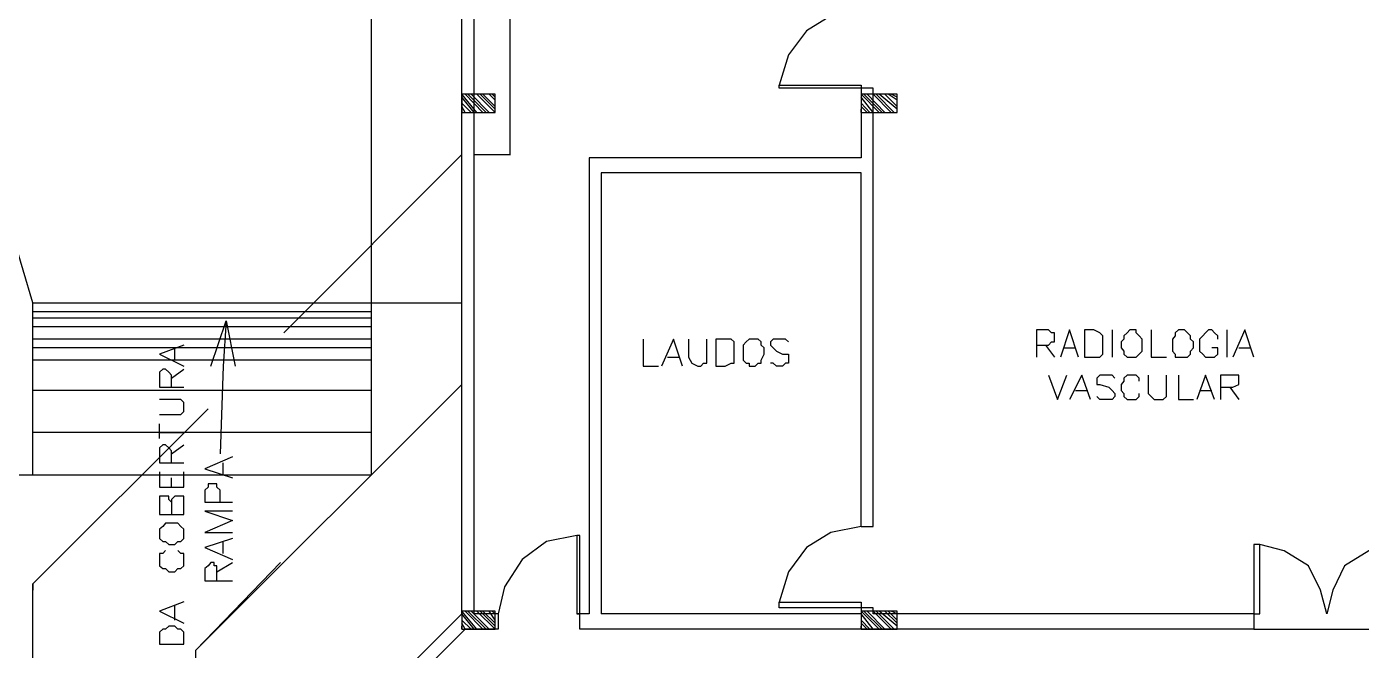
# Model space of a CAD drawing. Header units: millimetres. Extents: x -369 to -70, y -1414 to -1185.
# Drawn here: x -270.41 to -255.47, y -1296.59 to -1289.6 of the extents above; entities that cross this region are included whole.
import ezdxf

# ---------------------------------------------------------------- set-up
doc = ezdxf.new("R2010")
doc.units = ezdxf.units.MM
doc.header["$MEASUREMENT"] = 0
for name, color, linetype in [('10', 10, 'Continuous'), ('12', 12, 'Continuous'), ('2', 2, 'Continuous'), ('50', 50, 'Continuous'), ('6', 6, 'Continuous'), ('8', 8, 'Continuous')]:
    doc.layers.add(name, color=color, linetype=linetype)

msp = doc.modelspace()

# ---------------------------------------------------------------- linework, layer by layer
at = {"layer": '10'}
for points in [[(-265.539, -1296.179), (-265.539, -1288.058)], [(-265.403, -1292.118), (-265.403, -1288.194)], [(-260.935, -1295.199), (-260.935, -1290.292), (-261.071, -1290.292), (-261.071, -1291.071)], [(-261.071, -1291.071), (-264.116, -1291.071), (-264.116, -1296.179)], [(-261.071, -1291.239), (-263.98, -1291.239), (-263.98, -1291.239), (-263.98, -1296.179)], [(-261.071, -1295.199), (-261.071, -1291.239)], [(-265.403, -1296.179), (-265.403, -1292.118)], [(-266.554, -1294.624), (-270.342, -1294.624), (-270.342, -1294.624), (-270.342, -1292.694), (-265.539, -1292.694)], [(-266.554, -1292.694), (-266.554, -1294.624)], [(-266.554, -1292.798), (-270.342, -1292.798)], [(-266.554, -1292.866), (-270.342, -1292.866)], [(-266.554, -1292.965), (-270.342, -1292.965)], [(-266.554, -1293.101), (-270.342, -1293.101)], [(-266.554, -1293.201), (-270.342, -1293.201)], [(-266.554, -1293.337), (-270.342, -1293.337)], [(-266.554, -1293.677), (-270.342, -1293.677)], [(-266.554, -1294.148), (-270.342, -1294.148)], [(-270.342, -1294.624), (-272.272, -1294.624)], [(-261.071, -1295.199), (-260.935, -1295.199)], [(-270.342, -1295.843), (-270.342, -1295.911)], [(-265.539, -1296.179), (-266.689, -1297.33)], [(-265.131, -1296.179), (-265.403, -1296.179)], [(-265.131, -1296.179), (-265.131, -1296.35)], [(-264.116, -1296.179), (-264.252, -1296.179)], [(-264.22, -1296.35), (-264.22, -1296.179)], [(-260.935, -1296.111), (-261.071, -1296.111), (-261.071, -1296.179), (-263.98, -1296.179)], [(-260.935, -1296.179), (-260.935, -1296.111)], [(-256.675, -1296.179), (-260.935, -1296.179)], [(-256.675, -1296.179), (-256.675, -1296.35)], [(-265.503, -1296.35), (-266.554, -1297.397)], [(-265.131, -1296.35), (-265.503, -1296.35)], [(-256.675, -1296.35), (-264.22, -1296.35)]]:
    msp.add_lwpolyline(points, dxfattribs=at)
at = {"layer": '12'}
for points in [[(-265.371, -1290.564), (-265.539, -1290.36)], [(-265.167, -1290.564), (-265.167, -1290.36), (-265.539, -1290.36), (-265.539, -1290.564), (-265.167, -1290.564)], [(-265.303, -1290.564), (-265.503, -1290.36)], [(-265.267, -1290.564), (-265.471, -1290.36)], [(-265.235, -1290.564), (-265.435, -1290.36)], [(-265.167, -1290.564), (-265.371, -1290.36)], [(-265.167, -1290.528), (-265.335, -1290.36)], [(-265.167, -1290.496), (-265.303, -1290.36)], [(-265.167, -1290.428), (-265.235, -1290.36)], [(-265.167, -1290.392), (-265.199, -1290.36)], [(-260.867, -1290.564), (-261.071, -1290.36)], [(-260.667, -1290.564), (-260.667, -1290.36), (-261.071, -1290.36), (-261.071, -1290.564), (-260.667, -1290.564)], [(-260.835, -1290.564), (-261.039, -1290.36)], [(-260.803, -1290.564), (-261.003, -1290.36)], [(-260.735, -1290.564), (-260.935, -1290.36)], [(-260.699, -1290.564), (-260.903, -1290.36)], [(-260.667, -1290.528), (-260.867, -1290.36)], [(-260.667, -1290.496), (-260.803, -1290.36)], [(-260.667, -1290.428), (-260.767, -1290.36)], [(-260.667, -1290.392), (-260.735, -1290.36)], [(-265.403, -1290.564), (-265.539, -1290.392)], [(-265.435, -1290.564), (-265.539, -1290.46)], [(-265.503, -1290.564), (-265.539, -1290.496)], [(-265.539, -1290.564), (-265.539, -1290.528)], [(-260.935, -1290.564), (-261.071, -1290.392)], [(-260.971, -1290.564), (-261.071, -1290.46)], [(-261.003, -1290.564), (-261.071, -1290.496)], [(-261.071, -1290.564), (-261.071, -1290.528)], [(-265.371, -1296.35), (-265.539, -1296.147)], [(-265.167, -1296.35), (-265.167, -1296.147), (-265.539, -1296.147), (-265.539, -1296.35), (-265.167, -1296.35)], [(-265.403, -1296.35), (-265.539, -1296.179)], [(-265.303, -1296.35), (-265.503, -1296.147)], [(-265.267, -1296.35), (-265.471, -1296.147)], [(-265.235, -1296.35), (-265.435, -1296.147)], [(-265.167, -1296.35), (-265.371, -1296.147)], [(-265.167, -1296.314), (-265.335, -1296.147)], [(-265.167, -1296.282), (-265.303, -1296.147)], [(-265.167, -1296.247), (-265.235, -1296.147)], [(-265.167, -1296.179), (-265.199, -1296.147)], [(-260.867, -1296.35), (-261.071, -1296.147)], [(-260.667, -1296.35), (-260.667, -1296.147), (-261.071, -1296.147), (-261.071, -1296.35), (-260.667, -1296.35)], [(-260.935, -1296.35), (-261.071, -1296.179)], [(-260.835, -1296.35), (-261.039, -1296.147)], [(-260.803, -1296.35), (-261.003, -1296.147)], [(-260.735, -1296.35), (-260.935, -1296.147)], [(-260.699, -1296.35), (-260.903, -1296.147)], [(-260.667, -1296.314), (-260.867, -1296.147)], [(-260.667, -1296.282), (-260.803, -1296.147)], [(-260.667, -1296.247), (-260.767, -1296.147)], [(-260.667, -1296.179), (-260.735, -1296.147)], [(-265.435, -1296.35), (-265.539, -1296.247)], [(-265.503, -1296.35), (-265.539, -1296.282)], [(-265.539, -1296.35), (-265.539, -1296.314)], [(-260.971, -1296.35), (-261.071, -1296.247)], [(-261.003, -1296.35), (-261.071, -1296.282)], [(-261.071, -1296.35), (-261.071, -1296.314)]]:
    msp.add_lwpolyline(points, dxfattribs=at)
at = {"layer": '2'}
for points in [[(-270.342, -1292.694), (-270.886, -1290.867), (-271.561, -1289.073), (-272.408, -1287.347), (-273.423, -1285.692), (-274.538, -1284.134)], [(-266.554, -1285.284), (-266.554, -1292.694)], [(-261.071, -1289.413), (-261.41, -1289.481), (-261.682, -1289.649), (-261.882, -1289.92), (-261.986, -1290.26)], [(-267.533, -1293.033), (-265.539, -1291.035)], [(-267.533, -1293.033), (-265.539, -1291.035)], [(-265.539, -1302.065), (-268.516, -1299.088), (-268.516, -1296.586), (-265.539, -1293.609)], [(-265.539, -1302.065), (-268.516, -1299.088), (-268.516, -1296.586), (-265.539, -1293.609)], [(-266.554, -1294.624), (-265.539, -1293.609)], [(-268.38, -1301.829), (-270.342, -1299.867), (-270.342, -1295.843), (-268.38, -1293.881)], [(-268.38, -1301.829), (-270.342, -1299.867), (-270.342, -1295.843), (-268.38, -1293.881)], [(-264.252, -1295.299), (-264.591, -1295.367), (-264.863, -1295.571), (-265.063, -1295.875), (-265.131, -1296.179)], [(-261.071, -1295.199), (-261.41, -1295.267), (-261.682, -1295.435), (-261.882, -1295.707), (-261.986, -1296.047)], [(-255.859, -1296.179), (-255.927, -1295.911), (-256.063, -1295.639), (-256.335, -1295.471), (-256.607, -1295.403)], [(-255.116, -1295.403), (-255.388, -1295.471), (-255.659, -1295.639), (-255.791, -1295.911), (-255.859, -1296.179)], [(-267.569, -1300.071), (-268.516, -1299.088), (-268.516, -1296.586), (-267.569, -1295.603)], [(-256.675, -1296.35), (-255.048, -1296.35)]]:
    msp.add_lwpolyline(points, dxfattribs=at)
at = {"layer": '50'}
for points in [[(-268.348, -1293.405), (-268.176, -1292.898), (-268.076, -1293.405)], [(-268.176, -1292.898), (-268.212, -1293.405), (-268.244, -1294.388)], [(-259.108, -1293.169), (-258.972, -1293.169), (-258.94, -1293.133), (-258.905, -1293.133), (-258.905, -1293.101), (-258.905, -1293.065), (-258.905, -1293.033), (-258.94, -1293.033), (-258.972, -1292.997), (-259.108, -1292.997), (-259.108, -1292.997), (-259.108, -1293.305)], [(-258.637, -1293.305), (-258.737, -1292.997), (-258.737, -1292.997), (-258.837, -1293.305)], [(-258.569, -1292.997), (-258.569, -1293.305), (-258.569, -1293.305), (-258.465, -1293.305), (-258.397, -1293.305), (-258.365, -1293.269), (-258.365, -1293.237), (-258.365, -1293.201), (-258.365, -1293.133), (-258.365, -1293.101), (-258.365, -1293.065), (-258.397, -1293.033), (-258.465, -1292.997), (-258.569, -1292.997)], [(-258.261, -1292.997), (-258.261, -1293.305)], [(-258.061, -1292.997), (-258.093, -1293.033), (-258.129, -1293.065), (-258.129, -1293.101), (-258.161, -1293.133), (-258.161, -1293.201), (-258.129, -1293.237), (-258.129, -1293.269), (-258.093, -1293.305), (-258.061, -1293.305), (-257.993, -1293.305), (-257.957, -1293.269), (-257.925, -1293.237), (-257.925, -1293.201), (-257.925, -1293.133), (-257.925, -1293.101), (-257.957, -1293.065), (-257.993, -1293.033), (-257.993, -1292.997), (-258.061, -1292.997)], [(-257.822, -1292.997), (-257.822, -1293.305), (-257.654, -1293.305)], [(-257.518, -1292.997), (-257.554, -1293.033), (-257.554, -1293.065), (-257.586, -1293.101), (-257.586, -1293.133), (-257.586, -1293.201), (-257.586, -1293.237), (-257.554, -1293.269), (-257.554, -1293.305), (-257.518, -1293.305), (-257.45, -1293.305), (-257.418, -1293.305), (-257.382, -1293.269), (-257.382, -1293.237), (-257.35, -1293.201), (-257.35, -1293.133), (-257.382, -1293.101), (-257.382, -1293.065), (-257.418, -1293.033), (-257.45, -1292.997), (-257.518, -1292.997)], [(-257.078, -1293.101), (-257.078, -1293.065), (-257.114, -1293.033), (-257.146, -1292.997), (-257.182, -1292.997), (-257.214, -1293.033), (-257.246, -1293.065), (-257.282, -1293.101), (-257.282, -1293.133), (-257.282, -1293.201), (-257.282, -1293.237), (-257.246, -1293.269), (-257.214, -1293.305), (-257.182, -1293.305), (-257.146, -1293.305), (-257.114, -1293.305), (-257.078, -1293.269), (-257.078, -1293.237), (-257.078, -1293.201), (-257.078, -1293.201), (-257.146, -1293.201)], [(-256.978, -1292.997), (-256.978, -1293.305)], [(-256.675, -1293.305), (-256.774, -1292.997), (-256.774, -1292.997), (-256.91, -1293.305)], [(-268.652, -1293.169), (-268.923, -1293.269), (-268.923, -1293.269), (-268.652, -1293.405)], [(-268.752, -1293.337), (-268.752, -1293.201)], [(-263.508, -1293.101), (-263.508, -1293.405), (-263.34, -1293.405)], [(-263.069, -1293.405), (-263.169, -1293.101), (-263.169, -1293.101), (-263.305, -1293.405)], [(-263.001, -1293.101), (-263.001, -1293.305), (-262.965, -1293.373), (-262.897, -1293.405), (-262.865, -1293.405), (-262.833, -1293.373), (-262.797, -1293.373), (-262.797, -1293.305), (-262.797, -1293.101)], [(-262.697, -1293.101), (-262.697, -1293.405), (-262.697, -1293.405), (-262.593, -1293.405), (-262.525, -1293.373), (-262.493, -1293.373), (-262.493, -1293.337), (-262.493, -1293.269), (-262.493, -1293.201), (-262.493, -1293.169), (-262.493, -1293.133), (-262.525, -1293.101), (-262.593, -1293.101), (-262.697, -1293.101)], [(-262.325, -1293.101), (-262.325, -1293.101), (-262.357, -1293.133), (-262.389, -1293.169), (-262.389, -1293.201), (-262.389, -1293.269), (-262.389, -1293.337), (-262.357, -1293.373), (-262.325, -1293.373), (-262.325, -1293.405), (-262.257, -1293.405), (-262.222, -1293.373), (-262.19, -1293.373), (-262.19, -1293.337), (-262.154, -1293.269), (-262.154, -1293.201), (-262.19, -1293.169), (-262.19, -1293.133), (-262.222, -1293.101), (-262.257, -1293.101), (-262.325, -1293.101)], [(-261.882, -1293.133), (-261.918, -1293.101), (-261.95, -1293.101), (-262.018, -1293.101), (-262.054, -1293.101), (-262.086, -1293.133), (-262.086, -1293.169), (-262.054, -1293.201), (-262.018, -1293.237), (-261.95, -1293.269), (-261.918, -1293.269), (-261.882, -1293.269), (-261.882, -1293.305), (-261.882, -1293.373), (-261.918, -1293.373), (-261.95, -1293.405), (-262.018, -1293.405), (-262.054, -1293.373), (-262.086, -1293.373)], [(-259.008, -1293.169), (-258.905, -1293.305)], [(-258.805, -1293.201), (-258.669, -1293.201)], [(-256.842, -1293.201), (-256.707, -1293.201)], [(-263.237, -1293.305), (-263.101, -1293.305)], [(-268.788, -1293.641), (-268.788, -1293.505), (-268.82, -1293.473), (-268.855, -1293.437), (-268.887, -1293.437), (-268.923, -1293.473), (-268.923, -1293.505), (-268.923, -1293.641), (-268.923, -1293.641), (-268.652, -1293.641)], [(-268.788, -1293.541), (-268.652, -1293.437)], [(-258.972, -1293.505), (-258.873, -1293.777), (-258.873, -1293.777), (-258.769, -1293.505)], [(-258.501, -1293.777), (-258.601, -1293.505), (-258.601, -1293.505), (-258.737, -1293.777)], [(-258.229, -1293.541), (-258.261, -1293.505), (-258.297, -1293.505), (-258.365, -1293.505), (-258.397, -1293.505), (-258.433, -1293.541), (-258.433, -1293.573), (-258.433, -1293.609), (-258.397, -1293.609), (-258.297, -1293.641), (-258.261, -1293.677), (-258.229, -1293.709), (-258.229, -1293.745), (-258.261, -1293.777), (-258.297, -1293.777), (-258.365, -1293.777), (-258.397, -1293.777), (-258.433, -1293.745)], [(-257.957, -1293.573), (-257.957, -1293.541), (-257.993, -1293.505), (-258.025, -1293.505), (-258.061, -1293.505), (-258.093, -1293.505), (-258.129, -1293.541), (-258.129, -1293.573), (-258.161, -1293.609), (-258.161, -1293.677), (-258.129, -1293.709), (-258.129, -1293.745), (-258.093, -1293.777), (-258.061, -1293.777), (-258.025, -1293.777), (-257.993, -1293.777), (-257.957, -1293.745), (-257.957, -1293.709)], [(-257.857, -1293.505), (-257.857, -1293.709), (-257.822, -1293.745), (-257.79, -1293.777), (-257.754, -1293.777), (-257.722, -1293.777), (-257.69, -1293.777), (-257.654, -1293.745), (-257.654, -1293.709), (-257.654, -1293.505)], [(-257.518, -1293.505), (-257.518, -1293.777), (-257.35, -1293.777)], [(-257.114, -1293.777), (-257.214, -1293.505), (-257.214, -1293.505), (-257.314, -1293.777)], [(-257.046, -1293.641), (-256.91, -1293.641), (-256.842, -1293.609), (-256.842, -1293.573), (-256.842, -1293.541), (-256.842, -1293.505), (-256.91, -1293.505), (-257.046, -1293.505), (-257.046, -1293.505), (-257.046, -1293.777)], [(-256.942, -1293.641), (-256.842, -1293.777)], [(-268.923, -1293.945), (-268.72, -1293.945), (-268.684, -1293.945), (-268.652, -1293.913), (-268.652, -1293.881), (-268.652, -1293.845), (-268.652, -1293.813), (-268.684, -1293.777), (-268.72, -1293.777), (-268.923, -1293.777)], [(-258.669, -1293.677), (-258.533, -1293.677)], [(-257.282, -1293.677), (-257.146, -1293.677)], [(-268.923, -1294.216), (-268.923, -1294.049)], [(-268.923, -1294.148), (-268.652, -1294.148)], [(-268.788, -1294.488), (-268.788, -1294.352), (-268.82, -1294.32), (-268.855, -1294.284), (-268.887, -1294.284), (-268.923, -1294.32), (-268.923, -1294.352), (-268.923, -1294.488), (-268.923, -1294.488), (-268.652, -1294.488)], [(-268.788, -1294.388), (-268.652, -1294.284)], [(-268.108, -1294.42), (-268.416, -1294.556), (-268.416, -1294.556), (-268.108, -1294.656)], [(-268.212, -1294.624), (-268.212, -1294.488)], [(-268.923, -1294.588), (-268.923, -1294.76), (-268.923, -1294.76), (-268.652, -1294.76)], [(-268.788, -1294.76), (-268.788, -1294.656)], [(-268.652, -1294.76), (-268.652, -1294.588)], [(-268.788, -1294.928), (-268.82, -1294.896), (-268.82, -1294.86), (-268.855, -1294.86), (-268.887, -1294.86), (-268.923, -1294.86), (-268.923, -1294.896), (-268.923, -1294.928), (-268.923, -1295.064), (-268.923, -1295.064), (-268.652, -1295.064), (-268.652, -1295.064), (-268.652, -1294.928), (-268.652, -1294.896), (-268.652, -1294.86), (-268.684, -1294.86), (-268.752, -1294.86), (-268.788, -1294.896), (-268.788, -1294.928), (-268.788, -1295.064)], [(-268.244, -1294.928), (-268.244, -1294.792), (-268.28, -1294.76), (-268.28, -1294.724), (-268.312, -1294.724), (-268.348, -1294.724), (-268.38, -1294.724), (-268.38, -1294.76), (-268.416, -1294.792), (-268.416, -1294.928), (-268.416, -1294.928), (-268.108, -1294.928)], [(-268.108, -1295.028), (-268.416, -1295.028), (-268.416, -1295.028), (-268.108, -1295.132), (-268.108, -1295.132), (-268.416, -1295.267), (-268.416, -1295.267), (-268.108, -1295.267)], [(-268.923, -1295.299), (-268.923, -1295.335), (-268.887, -1295.367), (-268.855, -1295.367), (-268.82, -1295.403), (-268.752, -1295.403), (-268.72, -1295.367), (-268.684, -1295.367), (-268.652, -1295.335), (-268.652, -1295.299), (-268.652, -1295.231), (-268.684, -1295.199), (-268.72, -1295.163), (-268.752, -1295.163), (-268.82, -1295.163), (-268.855, -1295.163), (-268.887, -1295.199), (-268.923, -1295.231), (-268.923, -1295.299)], [(-268.108, -1295.335), (-268.416, -1295.435), (-268.416, -1295.435), (-268.108, -1295.571)], [(-268.212, -1295.503), (-268.212, -1295.367)], [(-268.855, -1295.467), (-268.887, -1295.503), (-268.923, -1295.503), (-268.923, -1295.535), (-268.923, -1295.603), (-268.923, -1295.639), (-268.887, -1295.671), (-268.855, -1295.671), (-268.82, -1295.707), (-268.752, -1295.707), (-268.72, -1295.671), (-268.684, -1295.671), (-268.652, -1295.639), (-268.652, -1295.603), (-268.652, -1295.535), (-268.652, -1295.503), (-268.684, -1295.503), (-268.72, -1295.467)], [(-268.28, -1295.807), (-268.28, -1295.671), (-268.28, -1295.639), (-268.312, -1295.639), (-268.312, -1295.603), (-268.348, -1295.603), (-268.38, -1295.639), (-268.416, -1295.671), (-268.416, -1295.807), (-268.416, -1295.807), (-268.108, -1295.807)], [(-268.28, -1295.707), (-268.108, -1295.603)], [(-268.652, -1296.043), (-268.923, -1296.147), (-268.923, -1296.147), (-268.652, -1296.282)], [(-268.752, -1296.247), (-268.752, -1296.079)], [(-268.923, -1296.518), (-268.652, -1296.518), (-268.652, -1296.518), (-268.652, -1296.418), (-268.652, -1296.382), (-268.684, -1296.35), (-268.72, -1296.35), (-268.752, -1296.314), (-268.82, -1296.314), (-268.855, -1296.35), (-268.887, -1296.35), (-268.923, -1296.382), (-268.923, -1296.418), (-268.923, -1296.518)]]:
    msp.add_lwpolyline(points, dxfattribs=at)
at = {"layer": '6'}
for points in [[(-264.999, -1291.035), (-264.999, -1284.981)], [(-265.403, -1291.035), (-264.995, -1291.035)]]:
    msp.add_lwpolyline(points, dxfattribs=at)
at = {"layer": '8'}
for points in [[(-261.071, -1290.26), (-261.071, -1290.292), (-261.986, -1290.292), (-261.986, -1290.26), (-261.071, -1290.26)], [(-264.252, -1296.179), (-264.22, -1296.179), (-264.22, -1295.299), (-264.252, -1295.299), (-264.252, -1296.179)], [(-256.675, -1296.179), (-256.607, -1296.179), (-256.607, -1295.403), (-256.675, -1295.403), (-256.675, -1296.179)], [(-261.071, -1296.047), (-261.071, -1296.111), (-261.986, -1296.111), (-261.986, -1296.047), (-261.071, -1296.047)]]:
    msp.add_lwpolyline(points, dxfattribs=at)

doc.saveas('drawing.dxf')
